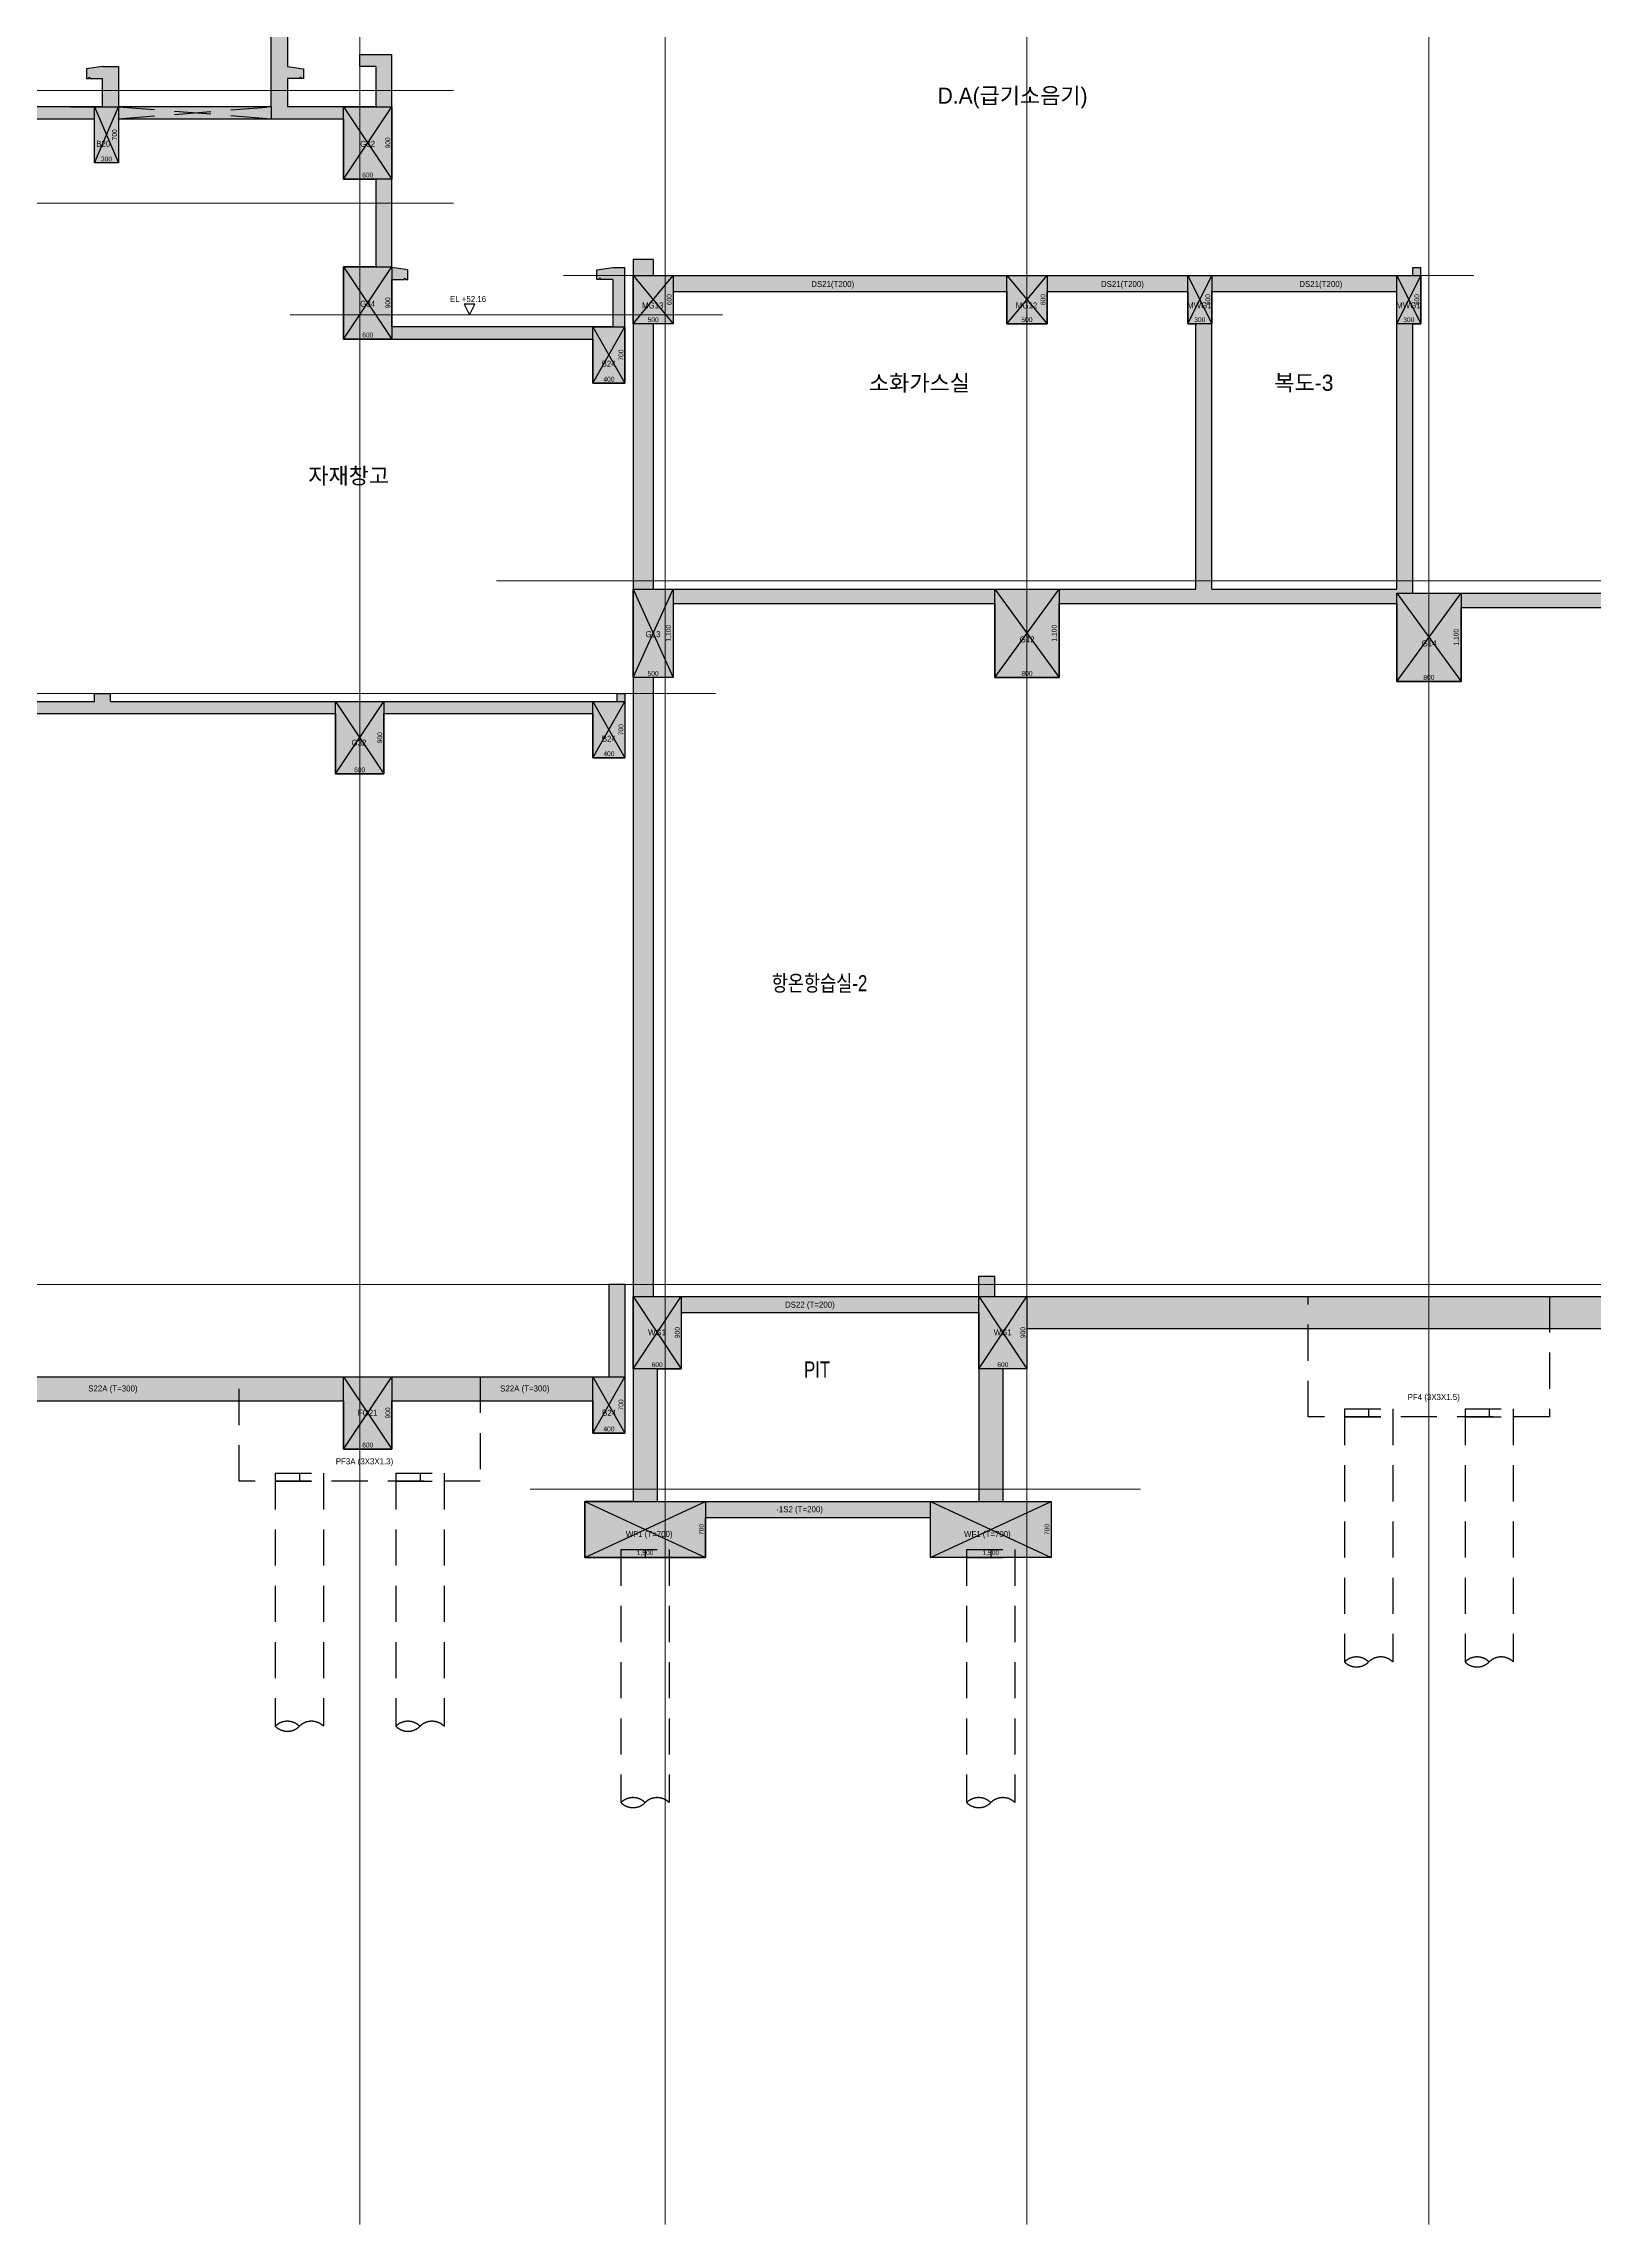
# Model space of a CAD drawing. Header units: millimetres. Extents: x 0 to 841000, y -4805 to 148500.
# Drawn here: x 530906 to 550197, y 23234 to 50364 of the extents above; entities that cross this region are included whole.
import ezdxf
from ezdxf.enums import TextEntityAlignment as Align

# ---------------------------------------------------------------- set-up
doc = ezdxf.new("R2010")
doc.units = ezdxf.units.MM
doc.header["$LTSCALE"] = 250
doc.linetypes.add('HID', pattern=[2.8, 1.8, -1])
doc.linetypes.add('HIDDEN', pattern=[9.525, 6.35, -3.175])
doc.layers.get('Defpoints').update_dxf_attribs({"color": 151})
for name, color, linetype in [('A-CON', 2, 'Continuous'), ('OPEN', 1, 'HID'), ('구조SOLID', 253, 'Continuous'), ('기초', 5, 'HIDDEN')]:
    doc.layers.add(name, color=color, linetype=linetype)
for name, color, linetype, plot in [('AS-HIDLINE', 205, 'Continuous', False), ('NO-TEXT', 150, 'Continuous', False), ('NOPLOT', 191, 'Continuous', False)]:
    doc.layers.add(name, color=color, linetype=linetype, plot=plot)
doc.layers.add('CEN', color=1, linetype='Continuous', lineweight=9)
doc.styles.add('Gdim', font='Dotum.ttf')
doc.dimstyles.new('G-Xdim', dxfattribs={"dimscale": 30, "dimtxt": 2, "dimasz": 1, "dimexe": 1.2, "dimexo": 1.2, "dimgap": 0, "dimtad": 1, "dimdec": 1, "dimdsep": 46, "dimlunit": 6, "dimtxsty": 'Gdim', "dimcen": 1, "dimse1": 1, "dimse2": 1, "dimsd1": 1, "dimsd2": 1, "dimclrd": 1, "dimclre": 1, "dimclrt": 256, "dimadec": 0, "dimazin": 0, "dimtfac": 1, "dimtdec": 1, "dimtix": 1, "dimtmove": 2, "dimatfit": 1, "dimfxl": 2, "dimtolj": 1, "dimlwd": -1, "dimlwe": -1, "dimarcsym": 0})

# ---------------------------------------------------------------- blocks, each defined once
blk = doc.blocks.new('*D260')
at = {"layer": 'Defpoints', "color": 0, "linetype": 'Continuous', "transparency": 16777216}
for p in [(-600, -900), (0, -880), (0, -900)]:
    blk.add_point(p, dxfattribs=at)
at = {"layer": 'AS-HIDLINE', "linetype": 'Continuous', "transparency": 16777216, "insert": (-300, -850), "char_height": 60, "attachment_point": 5, "style": 'Gdim'}
blk.add_mtext('\\A1;600', dxfattribs=at)
blk = doc.blocks.new('*D261')
at = {"layer": 'Defpoints', "color": 0, "linetype": 'Continuous', "transparency": 16777216}
for p in [(0, 0), (-20, 0), (0, -900)]:
    blk.add_point(p, dxfattribs=at)
at = {"layer": 'AS-HIDLINE', "linetype": 'Continuous', "transparency": 16777216, "insert": (-50, -450), "char_height": 60, "attachment_point": 5, "rotation": 90, "style": 'Gdim'}
blk.add_mtext('\\A1;900', dxfattribs=at)
blk = doc.blocks.new('*D194')
at = {"layer": 'Defpoints', "color": 0, "linetype": 'Continuous', "transparency": 16777216}
for p in [(-300, -600), (200, -580), (200, -600)]:
    blk.add_point(p, dxfattribs=at)
at = {"layer": 'AS-HIDLINE', "linetype": 'Continuous', "transparency": 16777216, "insert": (-50, -550), "char_height": 60, "attachment_point": 5, "style": 'Gdim'}
blk.add_mtext('\\A1;500', dxfattribs=at)
blk = doc.blocks.new('*D195')
at = {"layer": 'Defpoints', "color": 0, "linetype": 'Continuous', "transparency": 16777216}
for p in [(200, 0), (180, 0), (200, -600)]:
    blk.add_point(p, dxfattribs=at)
at = {"layer": 'AS-HIDLINE', "linetype": 'Continuous', "transparency": 16777216, "insert": (150, -300), "char_height": 60, "attachment_point": 5, "rotation": 90, "style": 'Gdim'}
blk.add_mtext('\\A1;600', dxfattribs=at)
blk = doc.blocks.new('*D184')
at = {"layer": 'Defpoints', "color": 0, "linetype": 'Continuous', "transparency": 16777216}
for p in [(300, -1080), (-500, -1100), (300, -1100)]:
    blk.add_point(p, dxfattribs=at)
at = {"layer": 'AS-HIDLINE', "linetype": 'Continuous', "transparency": 16777216, "insert": (-100, -1050), "char_height": 60, "attachment_point": 5, "style": 'Gdim'}
blk.add_mtext('\\A1;800', dxfattribs=at)
blk = doc.blocks.new('*D185')
at = {"layer": 'Defpoints', "color": 0, "linetype": 'Continuous', "transparency": 16777216}
for p in [(300, 0), (280, 0), (300, -1100)]:
    blk.add_point(p, dxfattribs=at)
at = {"layer": 'AS-HIDLINE', "linetype": 'Continuous', "transparency": 16777216, "insert": (244, -550), "char_height": 60, "attachment_point": 5, "rotation": 90, "style": 'Gdim'}
blk.add_mtext('\\A1;1,100', dxfattribs=at)
blk = doc.blocks.new('*D198')
at = {"layer": 'Defpoints', "color": 0, "linetype": 'Continuous', "transparency": 16777216}
for p in [(-400, -700), (0, -680), (0, -700)]:
    blk.add_point(p, dxfattribs=at)
at = {"layer": 'AS-HIDLINE', "linetype": 'Continuous', "transparency": 16777216, "insert": (-200, -650), "char_height": 60, "attachment_point": 5, "style": 'Gdim'}
blk.add_mtext('\\A1;400', dxfattribs=at)
blk = doc.blocks.new('*D199')
at = {"layer": 'Defpoints', "color": 0, "linetype": 'Continuous', "transparency": 16777216}
for p in [(0, 0), (-20, 0), (0, -700)]:
    blk.add_point(p, dxfattribs=at)
at = {"layer": 'AS-HIDLINE', "linetype": 'Continuous', "transparency": 16777216, "insert": (-50, -350), "char_height": 60, "attachment_point": 5, "rotation": 90, "style": 'Gdim'}
blk.add_mtext('\\A1;700', dxfattribs=at)
blk = doc.blocks.new('*D240')
at = {"layer": 'Defpoints', "color": 0, "linetype": 'Continuous', "transparency": 16777216}
for p in [(0, -1080), (-500, -1100), (0, -1100)]:
    blk.add_point(p, dxfattribs=at)
at = {"layer": 'AS-HIDLINE', "linetype": 'Continuous', "transparency": 16777216, "insert": (-250, -1050), "char_height": 60, "attachment_point": 5, "style": 'Gdim'}
blk.add_mtext('\\A1;500', dxfattribs=at)
blk = doc.blocks.new('*D241')
at = {"layer": 'Defpoints', "color": 0, "linetype": 'Continuous', "transparency": 16777216}
for p in [(0, 0), (-20, 0), (0, -1100)]:
    blk.add_point(p, dxfattribs=at)
at = {"layer": 'AS-HIDLINE', "linetype": 'Continuous', "transparency": 16777216, "insert": (-56, -550), "char_height": 60, "attachment_point": 5, "rotation": 90, "style": 'Gdim'}
blk.add_mtext('\\A1;1,100', dxfattribs=at)
blk = doc.blocks.new('*D218')
at = {"layer": 'Defpoints', "color": 0, "linetype": 'Continuous', "transparency": 16777216}
for p in [(-550, -900), (50, -880), (50, -900)]:
    blk.add_point(p, dxfattribs=at)
at = {"layer": 'AS-HIDLINE', "linetype": 'Continuous', "transparency": 16777216, "insert": (-250, -850), "char_height": 60, "attachment_point": 5, "style": 'Gdim'}
blk.add_mtext('\\A1;600', dxfattribs=at)
blk = doc.blocks.new('*D219')
at = {"layer": 'Defpoints', "color": 0, "linetype": 'Continuous', "transparency": 16777216}
for p in [(50, 0), (30, 0), (50, -900)]:
    blk.add_point(p, dxfattribs=at)
at = {"layer": 'AS-HIDLINE', "linetype": 'Continuous', "transparency": 16777216, "insert": (0, -450), "char_height": 60, "attachment_point": 5, "rotation": 90, "style": 'Gdim'}
blk.add_mtext('\\A1;900', dxfattribs=at)
blk = doc.blocks.new('*D192')
at = {"layer": 'Defpoints', "color": 0, "linetype": 'Continuous', "transparency": 16777216}
for p in [(-100, -600), (200, -580), (200, -600)]:
    blk.add_point(p, dxfattribs=at)
at = {"layer": 'AS-HIDLINE', "linetype": 'Continuous', "transparency": 16777216, "insert": (50, -550), "char_height": 60, "attachment_point": 5, "style": 'Gdim'}
blk.add_mtext('\\A1;300', dxfattribs=at)
blk = doc.blocks.new('*D193')
at = {"layer": 'Defpoints', "color": 0, "linetype": 'Continuous', "transparency": 16777216}
for p in [(200, 0), (180, 0), (200, -600)]:
    blk.add_point(p, dxfattribs=at)
at = {"layer": 'AS-HIDLINE', "linetype": 'Continuous', "transparency": 16777216, "insert": (150, -300), "char_height": 60, "attachment_point": 5, "rotation": 90, "style": 'Gdim'}
blk.add_mtext('\\A1;600', dxfattribs=at)
blk = doc.blocks.new('*D296')
at = {"layer": 'Defpoints', "color": 0, "linetype": 'Continuous', "transparency": 16777216}
for p in [(-570, -700), (930, -680), (930, -700)]:
    blk.add_point(p, dxfattribs=at)
at = {"layer": 'AS-HIDLINE', "linetype": 'Continuous', "transparency": 16777216, "insert": (180, -644), "char_height": 60, "attachment_point": 5, "style": 'Gdim'}
blk.add_mtext('\\A1;1,500', dxfattribs=at)
blk = doc.blocks.new('*D297')
at = {"layer": 'Defpoints', "color": 0, "linetype": 'Continuous', "transparency": 16777216}
for p in [(930, 0), (910, 0), (930, -700)]:
    blk.add_point(p, dxfattribs=at)
at = {"layer": 'AS-HIDLINE', "linetype": 'Continuous', "transparency": 16777216, "insert": (880, -350), "char_height": 60, "attachment_point": 5, "rotation": 90, "style": 'Gdim'}
blk.add_mtext('\\A1;700', dxfattribs=at)
blk = doc.blocks.new('파일')
at = {"layer": 'NOPLOT'}
blk.add_line((371, 890, 0), (371, 790, 0), dxfattribs=at)
at = {"layer": 'NOPLOT', "linetype": 'HID'}
blk.add_line((71, 790, 0), (671, 790, 0), dxfattribs=at)
at = {"layer": '기초', "linetype": 'HID'}
for p, q in [((71, 890, 0), (671, 890, 0)), ((71, 890, 0), (71, -2258, 0)), ((671, 890, 0), (671, -2258, 0))]:
    blk.add_line(p, q, dxfattribs=at)
for centre, start, end in [((221, -2408, 0), 45, 135), ((221, -2108, 0), 225, 315), ((521, -2408, 0), 45, 135)]:
    blk.add_arc(centre, 212, start, end, dxfattribs=at)
blk = doc.blocks.new('*D304')
at = {"layer": 'Defpoints', "color": 0, "linetype": 'Continuous', "transparency": 16777216}
for p in [(-200, -700), (200, -680), (200, -700)]:
    blk.add_point(p, dxfattribs=at)
at = {"layer": 'AS-HIDLINE', "linetype": 'Continuous', "transparency": 16777216, "insert": (0, -650), "char_height": 60, "attachment_point": 5, "style": 'Gdim'}
blk.add_mtext('\\A1;400', dxfattribs=at)
blk = doc.blocks.new('*D305')
at = {"layer": 'Defpoints', "color": 0, "linetype": 'Continuous', "transparency": 16777216}
for p in [(200, 0), (180, 0), (200, -700)]:
    blk.add_point(p, dxfattribs=at)
at = {"layer": 'AS-HIDLINE', "linetype": 'Continuous', "transparency": 16777216, "insert": (150, -350), "char_height": 60, "attachment_point": 5, "rotation": 90, "style": 'Gdim'}
blk.add_mtext('\\A1;700', dxfattribs=at)
blk = doc.blocks.new('*D310')
at = {"layer": 'Defpoints', "color": 0, "linetype": 'Continuous', "transparency": 16777216}
for p in [(-550, -700), (-150, -680), (-150, -700)]:
    blk.add_point(p, dxfattribs=at)
at = {"layer": 'AS-HIDLINE', "linetype": 'Continuous', "transparency": 16777216, "insert": (-350, -650), "char_height": 60, "attachment_point": 5, "style": 'Gdim'}
blk.add_mtext('\\A1;400', dxfattribs=at)
blk = doc.blocks.new('*D311')
at = {"layer": 'Defpoints', "color": 0, "linetype": 'Continuous', "transparency": 16777216}
for p in [(-150, 0), (-170, 0), (-150, -700)]:
    blk.add_point(p, dxfattribs=at)
at = {"layer": 'AS-HIDLINE', "linetype": 'Continuous', "transparency": 16777216, "insert": (-200, -350), "char_height": 60, "attachment_point": 5, "rotation": 90, "style": 'Gdim'}
blk.add_mtext('\\A1;700', dxfattribs=at)
blk = doc.blocks.new('*D290')
at = {"layer": 'Defpoints', "color": 0, "linetype": 'Continuous', "transparency": 16777216}
for p in [(-300, -700), (0, -680), (0, -700)]:
    blk.add_point(p, dxfattribs=at)
at = {"layer": 'AS-HIDLINE', "linetype": 'Continuous', "transparency": 16777216, "insert": (-150, -650), "char_height": 60, "attachment_point": 5, "style": 'Gdim'}
blk.add_mtext('\\A1;300', dxfattribs=at)
blk = doc.blocks.new('*D291')
at = {"layer": 'Defpoints', "color": 0, "linetype": 'Continuous', "transparency": 16777216}
for p in [(0, 0), (-20, 0), (0, -700)]:
    blk.add_point(p, dxfattribs=at)
at = {"layer": 'AS-HIDLINE', "linetype": 'Continuous', "transparency": 16777216, "insert": (-50, -350), "char_height": 60, "attachment_point": 5, "rotation": 90, "style": 'Gdim'}
blk.add_mtext('\\A1;700', dxfattribs=at)
blk = doc.blocks.new('*U128')
at = {"layer": 'AS-HIDLINE', "linetype": 'Continuous'}
for p, q in [((-600, -900), (0, 0)), ((-600, 0), (0, -900))]:
    blk.add_line(p, q, dxfattribs=at)
blk.add_lwpolyline([(-600, -900), (-600, 0), (0, 0), (0, -900)], close=True, dxfattribs=at)
dim = blk.add_linear_dim(base=(-19.87, 0), p1=(0, -900), p2=(0, 0), angle=90, dimstyle='G-Xdim', override={"dimtxsty": 'Gdim'}, dxfattribs=at)
dim.commit()
dim.dimension.update_dxf_attribs({"geometry": '*D261', "text_midpoint": (-49.91, -450)})
dim = blk.add_linear_dim(base=(0, -880.06), p1=(-600, -900), p2=(0, -900), dimstyle='G-Xdim', override={"dimtxsty": 'Gdim'}, dxfattribs=at)
dim.commit()
dim.dimension.update_dxf_attribs({"geometry": '*D260', "text_midpoint": (-300, -850.02)})
blk = doc.blocks.new('*U95')
at = {"layer": 'AS-HIDLINE', "linetype": 'Continuous'}
for p, q in [((-300, -600), (200, 0)), ((-300, 0), (200, -600))]:
    blk.add_line(p, q, dxfattribs=at)
blk.add_lwpolyline([(-300, -600), (-300, 0), (200, 0), (200, -600)], close=True, dxfattribs=at)
dim = blk.add_linear_dim(base=(180.13, 0), p1=(200, -600), p2=(200, 0), angle=90, dimstyle='G-Xdim', override={"dimtxsty": 'Gdim'}, dxfattribs=at)
dim.commit()
dim.dimension.update_dxf_attribs({"geometry": '*D195', "text_midpoint": (150.09, -300)})
dim = blk.add_linear_dim(base=(200, -580.06), p1=(-300, -600), p2=(200, -600), dimstyle='G-Xdim', override={"dimtxsty": 'Gdim'}, dxfattribs=at)
dim.commit()
dim.dimension.update_dxf_attribs({"geometry": '*D194', "text_midpoint": (-50, -550.02)})
blk = doc.blocks.new('*U90')
at = {"layer": 'AS-HIDLINE', "linetype": 'Continuous'}
for p, q in [((-500, -1100), (300, 0)), ((-500, 0), (300, -1100))]:
    blk.add_line(p, q, dxfattribs=at)
blk.add_lwpolyline([(-500, -1100), (-500, 0), (300, 0), (300, -1100)], close=True, dxfattribs=at)
dim = blk.add_linear_dim(base=(280.13, 0), p1=(300, -1100), p2=(300, 0), angle=90, dimstyle='G-Xdim', override={"dimtxsty": 'Gdim'}, dxfattribs=at)
dim.commit()
dim.dimension.update_dxf_attribs({"geometry": '*D185', "text_midpoint": (244.31, -550)})
dim = blk.add_linear_dim(base=(300, -1080.06), p1=(-500, -1100), p2=(300, -1100), dimstyle='G-Xdim', override={"dimtxsty": 'Gdim'}, dxfattribs=at)
dim.commit()
dim.dimension.update_dxf_attribs({"geometry": '*D184', "text_midpoint": (-100, -1050.02)})
blk = doc.blocks.new('*U97')
at = {"layer": 'AS-HIDLINE', "linetype": 'Continuous'}
for p, q in [((-400, -700), (0, 0)), ((-400, 0), (0, -700))]:
    blk.add_line(p, q, dxfattribs=at)
blk.add_lwpolyline([(-400, -700), (-400, 0), (0, 0), (0, -700)], close=True, dxfattribs=at)
dim = blk.add_linear_dim(base=(-19.87, 0), p1=(0, -700), p2=(0, 0), angle=90, dimstyle='G-Xdim', override={"dimtxsty": 'Gdim'}, dxfattribs=at)
dim.commit()
dim.dimension.update_dxf_attribs({"geometry": '*D199', "text_midpoint": (-49.91, -350)})
dim = blk.add_linear_dim(base=(0, -680.06), p1=(-400, -700), p2=(0, -700), dimstyle='G-Xdim', override={"dimtxsty": 'Gdim'}, dxfattribs=at)
dim.commit()
dim.dimension.update_dxf_attribs({"geometry": '*D198', "text_midpoint": (-200, -650.02)})
blk = doc.blocks.new('*U118')
at = {"layer": 'AS-HIDLINE', "linetype": 'Continuous'}
for p, q in [((-500, -1100), (0, 0)), ((-500, 0), (0, -1100))]:
    blk.add_line(p, q, dxfattribs=at)
blk.add_lwpolyline([(-500, -1100), (-500, 0), (0, 0), (0, -1100)], close=True, dxfattribs=at)
dim = blk.add_linear_dim(base=(-19.87, 0), p1=(0, -1100), p2=(0, 0), angle=90, dimstyle='G-Xdim', override={"dimtxsty": 'Gdim'}, dxfattribs=at)
dim.commit()
dim.dimension.update_dxf_attribs({"geometry": '*D241', "text_midpoint": (-55.69, -550)})
dim = blk.add_linear_dim(base=(0, -1080.06), p1=(-500, -1100), p2=(0, -1100), dimstyle='G-Xdim', override={"dimtxsty": 'Gdim'}, dxfattribs=at)
dim.commit()
dim.dimension.update_dxf_attribs({"geometry": '*D240', "text_midpoint": (-250, -1050.02)})
blk = doc.blocks.new('*U107')
at = {"layer": 'AS-HIDLINE', "linetype": 'Continuous'}
for p, q in [((-550, -900), (50, 0)), ((-550, 0), (50, -900))]:
    blk.add_line(p, q, dxfattribs=at)
blk.add_lwpolyline([(-550, -900), (-550, 0), (50, 0), (50, -900)], close=True, dxfattribs=at)
dim = blk.add_linear_dim(base=(30.13, 0), p1=(50, -900), p2=(50, 0), angle=90, dimstyle='G-Xdim', override={"dimtxsty": 'Gdim'}, dxfattribs=at)
dim.commit()
dim.dimension.update_dxf_attribs({"geometry": '*D219', "text_midpoint": (0.09, -450)})
dim = blk.add_linear_dim(base=(50, -880.06), p1=(-550, -900), p2=(50, -900), dimstyle='G-Xdim', override={"dimtxsty": 'Gdim'}, dxfattribs=at)
dim.commit()
dim.dimension.update_dxf_attribs({"geometry": '*D218', "text_midpoint": (-250, -850.02)})
blk = doc.blocks.new('*U94')
at = {"layer": 'AS-HIDLINE', "linetype": 'Continuous'}
for p, q in [((-100, -600), (200, 0)), ((-100, 0), (200, -600))]:
    blk.add_line(p, q, dxfattribs=at)
blk.add_lwpolyline([(-100, -600), (-100, 0), (200, 0), (200, -600)], close=True, dxfattribs=at)
dim = blk.add_linear_dim(base=(180.13, 0), p1=(200, -600), p2=(200, 0), angle=90, dimstyle='G-Xdim', override={"dimtxsty": 'Gdim'}, dxfattribs=at)
dim.commit()
dim.dimension.update_dxf_attribs({"geometry": '*D193', "text_midpoint": (150.09, -300)})
dim = blk.add_linear_dim(base=(200, -580.06), p1=(-100, -600), p2=(200, -600), dimstyle='G-Xdim', override={"dimtxsty": 'Gdim'}, dxfattribs=at)
dim.commit()
dim.dimension.update_dxf_attribs({"geometry": '*D192', "text_midpoint": (50, -550.02)})
blk = doc.blocks.new('*U148')
at = {"layer": 'AS-HIDLINE', "linetype": 'Continuous'}
for p, q in [((-570.09, -700), (929.91, 0)), ((-570.09, 0), (929.91, -700))]:
    blk.add_line(p, q, dxfattribs=at)
blk.add_lwpolyline([(-570.09, -700), (-570.09, 0), (929.91, 0), (929.91, -700)], close=True, dxfattribs=at)
dim = blk.add_linear_dim(base=(910.04, 0), p1=(929.91, -700), p2=(929.91, 0), angle=90, dimstyle='G-Xdim', override={"dimtxsty": 'Gdim'}, dxfattribs=at)
dim.commit()
dim.dimension.update_dxf_attribs({"geometry": '*D297', "text_midpoint": (879.99, -350)})
dim = blk.add_linear_dim(base=(929.91, -680.06), p1=(-570.09, -700), p2=(929.91, -700), dimstyle='G-Xdim', override={"dimtxsty": 'Gdim'}, dxfattribs=at)
dim.commit()
dim.dimension.update_dxf_attribs({"geometry": '*D296', "text_midpoint": (179.91, -644.24)})
blk = doc.blocks.new('*U152')
at = {"layer": 'AS-HIDLINE', "linetype": 'Continuous'}
for p, q in [((-200, -700), (200, 0)), ((-200, 0), (200, -700))]:
    blk.add_line(p, q, dxfattribs=at)
blk.add_lwpolyline([(-200, -700), (-200, 0), (200, 0), (200, -700)], close=True, dxfattribs=at)
dim = blk.add_linear_dim(base=(180.13, 0), p1=(200, -700), p2=(200, 0), angle=90, dimstyle='G-Xdim', override={"dimtxsty": 'Gdim'}, dxfattribs=at)
dim.commit()
dim.dimension.update_dxf_attribs({"geometry": '*D305', "text_midpoint": (150.09, -350)})
dim = blk.add_linear_dim(base=(200, -680.06), p1=(-200, -700), p2=(200, -700), dimstyle='G-Xdim', override={"dimtxsty": 'Gdim'}, dxfattribs=at)
dim.commit()
dim.dimension.update_dxf_attribs({"geometry": '*D304', "text_midpoint": (0, -650.02)})
blk = doc.blocks.new('*U155')
at = {"layer": 'AS-HIDLINE', "linetype": 'Continuous'}
for p, q in [((-550, -700), (-150, 0)), ((-550, 0), (-150, -700))]:
    blk.add_line(p, q, dxfattribs=at)
blk.add_lwpolyline([(-550, -700), (-550, 0), (-150, 0), (-150, -700)], close=True, dxfattribs=at)
dim = blk.add_linear_dim(base=(-169.87, 0), p1=(-150, -700), p2=(-150, 0), angle=90, dimstyle='G-Xdim', override={"dimtxsty": 'Gdim'}, dxfattribs=at)
dim.commit()
dim.dimension.update_dxf_attribs({"geometry": '*D311', "text_midpoint": (-199.91, -350)})
dim = blk.add_linear_dim(base=(-150, -680.06), p1=(-550, -700), p2=(-150, -700), dimstyle='G-Xdim', override={"dimtxsty": 'Gdim'}, dxfattribs=at)
dim.commit()
dim.dimension.update_dxf_attribs({"geometry": '*D310', "text_midpoint": (-350, -650.02)})
blk = doc.blocks.new('*U143')
at = {"layer": 'AS-HIDLINE', "linetype": 'Continuous'}
for p, q in [((-300, -700), (0, 0)), ((-300, 0), (0, -700))]:
    blk.add_line(p, q, dxfattribs=at)
blk.add_lwpolyline([(-300, -700), (-300, 0), (0, 0), (0, -700)], close=True, dxfattribs=at)
dim = blk.add_linear_dim(base=(-19.87, 0), p1=(0, -700), p2=(0, 0), angle=90, dimstyle='G-Xdim', override={"dimtxsty": 'Gdim'}, dxfattribs=at)
dim.commit()
dim.dimension.update_dxf_attribs({"geometry": '*D291', "text_midpoint": (-49.91, -350)})
dim = blk.add_linear_dim(base=(0, -680.06), p1=(-300, -700), p2=(0, -700), dimstyle='G-Xdim', override={"dimtxsty": 'Gdim'}, dxfattribs=at)
dim.commit()
dim.dimension.update_dxf_attribs({"geometry": '*D290', "text_midpoint": (-150, -650.02)})

msp = doc.modelspace()

# ---------------------------------------------------------------- hatches: boundary and pattern name
at = {"layer": '구조SOLID', "transparency": 33554687}
h = msp.add_hatch(color=256, dxfattribs=at)
h.dxf.hatch_style = 1
h.paths.add_polyline_path([(534093.211, 51343.931), (534093.211, 51328.931), (533938.211, 51328.931), (533938.211, 50078.931), (534138.211, 50048.931), (534138.211, 49928.931), (534108.211, 49928.931), (534108.211, 49943.931), (534093.211, 49943.931), (534093.211, 49928.931), (533938.211, 49928.931), (533938.211, 49578.931), (533738.211, 49578.931), (533738.211, 51328.931), (531838.211, 51328.931), (531838.211, 51028.931), (531638.211, 51028.931), (531638.211, 51328.931), (531483.211, 51328.931), (531483.211, 51343.931), (531468.211, 51343.931), (531468.211, 51328.931), (531438.211, 51328.931), (531438.211, 51478.931), (532788.211, 51528.931), (534138.211, 51478.931), (534138.211, 51328.931), (534108.211, 51328.931), (534108.211, 51343.931)])
h = msp.add_hatch(color=256, dxfattribs=at)
h.dxf.hatch_style = 1
h.paths.add_polyline_path([(531538.211, 49428.931), (531538.211, 49578.931), (510938.209, 49578.931), (510938.209, 50078.931), (511138.209, 50078.931), (511138.209, 50228.931), (510738.209, 50228.931), (510738.209, 49128.931), (510538.209, 49098.931), (510538.209, 48978.931), (510568.209, 48978.931), (510568.209, 48993.931), (510583.209, 48993.931), (510583.209, 48978.931), (510738.209, 48978.931), (510738.209, 48178.931), (508038.209, 48178.931), (508038.209, 48978.931), (508193.209, 48978.931), (508193.209, 48993.931), (508208.209, 48993.931), (508208.209, 48978.931), (508238.209, 48978.931), (508238.209, 49098.931), (508038.209, 49128.931), (508038.209, 50228.931), (507838.209, 50228.931), (507838.209, 47998.931), (507838.209, 47278.931), (508438.209, 47278.931), (508438.209, 48028.931), (511338.209, 48028.931), (511338.209, 49428.931), (522638.209, 49428.931), (522638.209, 48678.931), (523338.209, 48678.931), (523338.209, 49428.931)])
h.paths.add_polyline_path([(531838.211, 49578.931), (531838.211, 49428.931), (534638.209, 49428.931), (534638.209, 48678.931), (535038.209, 48678.931), (535038.209, 47588.931), (534638.209, 47588.931), (534638.209, 46688.931), (537738.209, 46688.931), (537738.209, 46138.931), (538138.209, 46138.931), (538138.209, 47578.931), (537988.209, 47578.931), (537788.209, 47548.931), (537788.209, 47428.931), (537818.209, 47428.931), (537818.209, 47443.931), (537833.209, 47443.931), (537833.209, 47428.931), (537988.209, 47428.931), (537988.209, 46838.931), (535238.209, 46838.931), (535238.209, 47428.931), (535393.209, 47428.931), (535393.209, 47443.931), (535408.209, 47443.931), (535408.209, 47428.931), (535438.209, 47428.931), (535438.209, 47548.931), (535238.209, 47578.931), (535238.209, 49578.931), (535238.209, 50228.931), (534838.209, 50228.931), (534838.209, 50078.931), (535038.209, 50078.931), (535038.209, 49578.931)])
h = msp.add_hatch(color=256, dxfattribs=at)
h.dxf.hatch_style = 1
h.paths.add_polyline_path([(531483.211, 49928.931), (531638.211, 49928.931), (531638.211, 49578.931), (531538.211, 49578.931), (531538.211, 48878.931), (531838.211, 48878.931), (531838.211, 50078.931), (531638.211, 50078.931), (531438.211, 50048.931), (531438.211, 49928.931), (531468.211, 49928.931), (531468.211, 49943.931), (531483.211, 49943.931)])
at = {"layer": '구조SOLID'}
h = msp.add_hatch(color=256, dxfattribs=at)
h.dxf.hatch_style = 1
h.paths.add_polyline_path([(570038.209, 32328.931), (570038.209, 33728.931), (570338.208, 33728.931), (570338.208, 34328.931), (579438.209, 34328.931), (579438.209, 33828.931), (579738.209, 33828.931), (579738.209, 32328.931)], flags=16)
h.paths.add_polyline_path([(569738.209, 32328.931), (566518.209, 32328.931), (566518.209, 33728.931), (569738.209, 33728.931)], flags=16)
h.paths.add_polyline_path([(566218.209, 31528.931), (564118.209, 31528.931), (564118.209, 33728.931), (566218.209, 33728.931)], flags=16)
h.paths.add_polyline_path([(558538.209, 34778.931), (542738.209, 34778.931), (542738.209, 35028.931), (542538.209, 35028.931), (542538.209, 34778.931), (538488.209, 34778.931), (538488.209, 42478.931), (538738.209, 42478.931), (538738.209, 43398.931), (542738.209, 43398.931), (542738.209, 42478.931), (543538.209, 42478.931), (543538.209, 43398.931), (547738.211, 43398.931), (547738.211, 42428.931), (548538.211, 42428.931), (548538.211, 43348.931), (558538.209, 43348.931)], flags=16)
h.paths.add_polyline_path([(547738.211, 43578.931), (545438.211, 43578.931), (545438.211, 47278.931), (547738.211, 47278.931)], flags=16)
h.paths.add_polyline_path([(545238.211, 43578.931), (538488.209, 43578.931), (538488.209, 46878.931), (538738.209, 46878.931), (538738.209, 47278.931), (542888.209, 47278.931), (542888.209, 46878.931), (543388.209, 46878.931), (543388.209, 47278.931), (545138.211, 47278.931), (545138.211, 46878.931), (545238.211, 46878.931)], flags=16)
h.paths.add_polyline_path([(542538.209, 32228.931), (538538.209, 32228.931), (538538.209, 33878.931), (538838.209, 33878.931), (538838.209, 34578.931), (542538.209, 34578.931)], flags=16)
h.paths.add_polyline_path([(569938.209, 35128.931), (569738.209, 35128.931), (569738.209, 34128.931), (561438.21, 34128.931), (561438.21, 34478.931), (561238.21, 34478.931), (561238.21, 34048.931), (560978.21, 34048.931), (560978.21, 34128.931), (558788.209, 34128.931), (558788.209, 42228.931), (559538.209, 42228.931), (559538.209, 43348.931), (569738.209, 43348.931), (569738.209, 42428.931), (570538.209, 42428.931), (570538.209, 43348.931), (574738.209, 43348.931), (574738.209, 42428.931), (575538.209, 42428.931), (575538.209, 43208.931), (579538.209, 43208.931), (579538.209, 42878.931), (580038.209, 42878.931), (580038.209, 44458.931), (579788.209, 44458.931), (579788.209, 43578.931), (579538.209, 43578.931), (579538.209, 43408.931), (575538.209, 43408.931), (575538.209, 43528.931), (547938.211, 43528.931), (547938.211, 46878.931), (548038.211, 46878.931), (548038.211, 47578.931), (547938.211, 47578.931), (547938.211, 47478.931), (538488.209, 47478.931), (538488.209, 47678.931), (538238.209, 47678.931), (538238.209, 32228.931), (537638.209, 32228.931), (537638.209, 31528.931), (539138.209, 31528.931), (539138.209, 32028.931), (541938.209, 32028.931), (541938.209, 31528.931), (543438.209, 31528.931), (543438.209, 32228.931), (542838.209, 32228.931), (542838.209, 33878.93), (543138.209, 33878.93), (543138.209, 34378.931), (558188.21, 34378.931), (558188.21, 33728.931), (560398.21, 33728.931), (560478.21, 33648.931), (561738.21, 33648.931), (561818.21, 33728.931), (563818.209, 33728.931), (563818.209, 31528.931), (563218.209, 31528.931), (563218.209, 30828.931), (581138.209, 30828.931), (581138.209, 32328.931), (580038.209, 32328.931), (580038.209, 34778.931), (580038.209, 34989.604), (580038.209, 35003.15), (580038.209, 35028.931), (579638.209, 35028.931), (579638.209, 35103.931), (579613.209, 35128.931), (579438.209, 35128.931), (579438.209, 34728.931), (569938.209, 34728.931)])
at = {"layer": '구조SOLID', "transparency": 33554687}
h = msp.add_hatch(color=256, dxfattribs=at)
h.dxf.hatch_style = 1
h.paths.add_polyline_path([(530088.207, 33478.931), (534638.21, 33478.931), (534638.21, 32878.931), (535238.209, 32878.931), (535238.209, 33478.931), (537738.209, 33478.931), (537738.209, 33078.931), (538138.209, 33078.931), (538138.209, 34928.931), (537938.209, 34928.931), (537938.209, 33778.931), (511038.209, 33778.931), (511038.209, 41128.931), (511338.209, 41128.931), (511338.209, 41878.931), (522588.209, 41878.931), (522588.209, 41128.931), (523288.209, 41128.931), (523288.209, 42028.931), (522838.209, 42028.931), (522838.209, 42928.931), (528588.209, 42928.931), (528588.209, 42178.931), (528538.209, 42178.931), (528538.209, 41378.931), (528838.209, 41378.931), (528838.209, 42028.931), (534538.209, 42028.931), (534538.209, 41278.931), (535138.209, 41278.931), (535138.209, 42028.931), (537738.209, 42028.931), (537738.209, 41478.931), (538138.209, 41478.931), (538138.209, 42278.931), (538038.209, 42278.931), (538038.209, 42178.931), (531738.209, 42178.931), (531738.209, 42278.931), (531538.209, 42278.931), (531538.209, 42178.931), (528838.209, 42178.931), (528838.209, 43078.931), (522588.209, 43078.931), (522588.209, 42028.931), (510938.209, 42028.931), (510938.209, 42278.931), (510738.209, 42278.931), (510738.209, 42178.931), (507838.209, 42178.931), (507838.209, 41278.931), (508438.209, 41278.931), (508438.209, 42028.931), (510738.209, 42028.931), (510738.209, 34778.931), (507788.209, 34778.931), (507788.209, 34878.931), (507638.209, 34878.931), (507638.209, 34578.931), (507838.209, 34578.931), (507838.209, 33878.93), (508438.209, 33878.93), (508438.209, 34528.931), (510738.209, 34528.931), (510738.209, 33778.931), (510138.209, 33778.931), (510138.209, 33078.931), (530088.207, 33078.931)])

# ---------------------------------------------------------------- linework, layer by layer
at = {"layer": 'A-CON', "color": 2}
for p, q in [((533738.211, 49578.931), (533738.211, 51328.931)), ((533938.211, 51328.931), (533938.211, 50078.931)), ((531638.211, 50078.931), (531438.211, 50048.931)), ((531438.211, 50048.931), (531438.211, 49928.931)), ((531438.211, 49928.931), (531468.211, 49928.931)), ((531468.211, 49928.931), (531468.211, 49943.931)), ((531468.211, 49943.931), (531483.211, 49943.931)), ((531483.211, 49943.931), (531483.211, 49928.931)), ((531483.211, 49928.931), (531638.211, 49928.931)), ((531638.211, 50078.931), (531838.211, 50078.931)), ((531638.211, 49578.931), (531638.211, 49928.931)), ((531838.211, 50078.931), (531838.211, 49578.931)), ((533938.211, 50078.931), (534138.211, 50048.931)), ((534093.211, 49928.931), (533938.211, 49928.931)), ((533938.211, 49928.931), (533938.211, 49578.931)), ((534108.211, 49943.931), (534093.211, 49943.931)), ((534093.211, 49943.931), (534093.211, 49928.931)), ((534108.211, 49928.931), (534108.211, 49943.931)), ((534138.211, 49928.931), (534108.211, 49928.931)), ((534138.211, 50048.931), (534138.211, 49928.931)), ((531238.211, 49578.931), (531638.211, 49578.931)), ((531538.211, 48878.931), (531538.211, 49428.931)), ((531838.211, 49428.931), (531838.211, 48878.931)), ((531838.211, 48878.931), (531538.211, 48878.931))]:
    msp.add_line(p, q, dxfattribs=at)
at = {"layer": 'A-CON'}
for p, q in [((534838.209, 50078.931), (534838.209, 50228.931)), ((534838.209, 50228.931), (535238.209, 50228.931)), ((535238.209, 49578.931), (535238.209, 50228.931)), ((535038.209, 50078.931), (534838.209, 50078.931)), ((535038.209, 50078.931), (535038.209, 49578.931)), ((531638.211, 49578.931), (510938.209, 49578.931)), ((523338.209, 49428.931), (531538.211, 49428.931)), ((533738.211, 49578.931), (531838.211, 49578.931)), ((531838.211, 49428.931), (534638.209, 49428.931)), ((535038.209, 49578.931), (533938.211, 49578.931)), ((534638.209, 49428.931), (534638.209, 48678.931)), ((535238.209, 47578.931), (535238.209, 49578.931)), ((534638.209, 48678.931), (535038.209, 48678.931)), ((535038.209, 48678.931), (535038.209, 47588.931)), ((535038.209, 47588.931), (534638.209, 47588.931)), ((534638.209, 47588.931), (534638.209, 46688.931)), ((535438.209, 47548.931), (535238.209, 47578.931)), ((535438.209, 47428.931), (535438.209, 47548.931)), ((537788.209, 47548.931), (537988.209, 47578.931)), ((537788.209, 47428.931), (537788.209, 47548.931)), ((537988.209, 47578.931), (538138.209, 47578.931)), ((538138.209, 46138.931), (538138.209, 47578.931)), ((538238.209, 47678.931), (538238.209, 32228.931)), ((538488.209, 47678.931), (538238.209, 47678.931)), ((538488.209, 47678.931), (538488.209, 47478.931)), ((538488.209, 47478.931), (547938.211, 47478.931)), ((547938.211, 47478.931), (547938.211, 47578.931)), ((547938.211, 47578.931), (548038.211, 47578.931)), ((548038.211, 46878.931), (548038.211, 47578.931)), ((535238.209, 47428.931), (535393.209, 47428.931)), ((535238.209, 46838.931), (535238.209, 47428.931)), ((535393.209, 47428.931), (535393.209, 47443.931)), ((535393.209, 47443.931), (535408.209, 47443.931)), ((535408.209, 47443.931), (535408.209, 47428.931)), ((535408.209, 47428.931), (535438.209, 47428.931)), ((537818.209, 47428.931), (537788.209, 47428.931)), ((537833.209, 47443.931), (537818.209, 47443.931)), ((537818.209, 47443.931), (537818.209, 47428.931)), ((537833.209, 47428.931), (537833.209, 47443.931)), ((537988.209, 47428.931), (537833.209, 47428.931)), ((537988.209, 47428.931), (537988.209, 46838.931)), ((538738.209, 47278.931), (542888.209, 47278.931)), ((538738.209, 47278.931), (538738.209, 46878.931)), ((542888.209, 47278.931), (542888.209, 46878.931)), ((543388.209, 47278.931), (545138.211, 47278.931)), ((543388.209, 46878.931), (543388.209, 47278.931)), ((545138.211, 47278.931), (545138.211, 46878.931)), ((545438.211, 43578.931), (545438.211, 47278.931)), ((545438.211, 47278.931), (547738.211, 47278.931)), ((547738.211, 43578.931), (547738.211, 47278.931)), ((534638.209, 46688.931), (537738.209, 46688.931)), ((537988.209, 46838.931), (535238.209, 46838.931)), ((537738.209, 46688.931), (537738.209, 46138.931)), ((538488.209, 46878.931), (538488.209, 43578.931)), ((538738.209, 46878.931), (538488.209, 46878.931)), ((542888.209, 46878.931), (543388.209, 46878.931)), ((545138.211, 46878.931), (545238.211, 46878.931)), ((545238.211, 43578.931), (545238.211, 46878.931)), ((547938.211, 46878.931), (548038.211, 46878.931)), ((547938.211, 43528.931), (547938.211, 46878.931)), ((537738.209, 46138.931), (538138.209, 46138.931)), ((538488.209, 43578.931), (545238.211, 43578.931)), ((545438.211, 43578.931), (547738.211, 43578.931)), ((547938.211, 43528.931), (575538.209, 43528.931)), ((538738.209, 43398.931), (542738.209, 43398.931)), ((538738.209, 43398.931), (538738.209, 42478.931)), ((542738.209, 43398.931), (542738.209, 42478.931)), ((543538.209, 43398.931), (547738.211, 43398.931)), ((543538.209, 42478.931), (543538.209, 43398.931)), ((547738.211, 43398.931), (547738.211, 42428.931)), ((548538.211, 43348.931), (558538.209, 43348.931)), ((548538.211, 42428.931), (548538.211, 43348.931)), ((538488.209, 42478.931), (538488.209, 34778.931)), ((538738.209, 42478.931), (538488.209, 42478.931)), ((542738.209, 42478.931), (543538.209, 42478.931)), ((547738.211, 42428.931), (548538.211, 42428.931)), ((528838.209, 42178.931), (531538.209, 42178.931)), ((531538.209, 42178.931), (531538.209, 42278.931)), ((531538.209, 42278.931), (531738.209, 42278.931)), ((531738.209, 42178.931), (531738.209, 42278.931)), ((531738.209, 42178.931), (538038.209, 42178.931)), ((538038.209, 42278.931), (538038.209, 42178.931)), ((538038.209, 42278.931), (538138.209, 42278.931)), ((538138.209, 42278.931), (538138.209, 41478.931)), ((528838.209, 42028.931), (534538.209, 42028.931)), ((534538.209, 42028.931), (534538.209, 41278.931)), ((535138.209, 42028.931), (537738.209, 42028.931)), ((535138.209, 41278.931), (535138.209, 42028.931)), ((537738.209, 42028.931), (537738.209, 41478.931)), ((534538.209, 41278.931), (535138.209, 41278.931)), ((537738.209, 41478.931), (538138.209, 41478.931)), ((542538.209, 35028.931), (542738.209, 35028.931)), ((542538.209, 34778.931), (542538.209, 35028.931)), ((542738.209, 34778.931), (542738.209, 35028.931)), ((537938.209, 34928.931), (537938.209, 33778.931)), ((538138.209, 34928.931), (537938.209, 34928.931)), ((538138.209, 34928.931), (538138.209, 33078.931)), ((538488.209, 34778.931), (542538.209, 34778.931)), ((542738.209, 34778.931), (558538.209, 34778.931)), ((538838.209, 34578.931), (542538.209, 34578.931)), ((538838.209, 34578.931), (538838.209, 33878.931)), ((542538.209, 34578.931), (542538.209, 32228.931)), ((543138.209, 34378.931), (558188.209, 34378.931)), ((543138.209, 34378.931), (543138.209, 33878.93)), ((511038.209, 33778.931), (537938.209, 33778.931)), ((538538.209, 33878.931), (538538.209, 32228.931)), ((538538.209, 33878.931), (538838.209, 33878.931)), ((542838.209, 33878.93), (542838.209, 32228.931)), ((543138.209, 33878.93), (542838.209, 33878.93)), ((530088.207, 33478.931), (534638.21, 33478.931)), ((534638.21, 33478.931), (534638.21, 32878.931)), ((535238.209, 33478.931), (537738.209, 33478.931)), ((535238.209, 32878.931), (535238.209, 33478.931)), ((537738.209, 33478.931), (537738.209, 33078.931)), ((534638.21, 32878.931), (535238.209, 32878.931)), ((537738.209, 33078.931), (538138.208, 33078.931)), ((538238.209, 32228.931), (537638.209, 32228.931)), ((537638.209, 32228.931), (537638.209, 31528.931)), ((538538.209, 32228.931), (542538.209, 32228.931)), ((539138.209, 32028.931), (541938.209, 32028.931)), ((539138.209, 31528.931), (539138.209, 32028.931)), ((541938.209, 31528.931), (541938.209, 32028.931)), ((542838.209, 32228.931), (543438.209, 32228.931)), ((543438.209, 32228.931), (543438.209, 31528.931)), ((537638.209, 31528.931), (539138.209, 31528.931)), ((543438.209, 31528.931), (541938.209, 31528.931))]:
    msp.add_line(p, q, dxfattribs=at)
at = {"layer": 'CEN'}
for p, q in [((534838.209, 105175.547), (534838.209, 23234.416)), ((538638.209, 105175.547), (538638.209, 23234.416)), ((543138.209, 105175.547), (543138.209, 23234.416)), ((548138.211, 105175.547), (548138.211, 23234.416)), ((548696.384, 47478.931), (537373.936, 47478.931)), ((539348.988, 46988.931), (533971.219, 46988.931)), ((536538.209, 43678.931), (591132.413, 43678.931)), ((440367.846, 42278.931), (539264.231, 42278.931)), ((440367.846, 34928.931), (591132.413, 34928.931)), ((544552.324, 32378.931), (536956.796, 32378.931))]:
    msp.add_line(p, q, dxfattribs=at)
for points in [[(536003.277, 49778.931), (440367.846, 49778.931)], [(536003.277, 48378.931), (440367.846, 48378.931)]]:
    msp.add_lwpolyline(points, dxfattribs=at)
at = {"layer": 'NOPLOT'}
msp.add_lwpolyline([(536204.635, 46988.931), (536272.135, 47123.931), (536137.135, 47123.931), (536204.635, 46988.931)], dxfattribs=at)
at = {"layer": 'OPEN'}
for p, q in [((533738.211, 49578.931), (531838.211, 49578.931)), ((531838.211, 49428.931), (533738.211, 49578.931)), ((531838.211, 49578.931), (533738.211, 49428.931)), ((531838.211, 49578.931), (531838.211, 49428.931)), ((533738.211, 49578.931), (533738.211, 49428.931))]:
    msp.add_line(p, q, dxfattribs=at)
at = {"layer": '기초', "linetype": 'HID'}
msp.add_lwpolyline([(546638.211, 34778.931), (549638.211, 34778.931), (549638.211, 33278.931), (546638.211, 33278.931)], close=True, dxfattribs=at)
at = {"layer": '기초', "linetype": 'HID', "elevation": 0}
msp.add_lwpolyline([(533338.209, 33778.931), (536338.209, 33778.931), (536338.209, 32478.931), (533338.209, 32478.931)], close=True, dxfattribs=at)

# ---------------------------------------------------------------- block references
at = {"layer": 'AS-HIDLINE', "linetype": 'Continuous'}
for name, p in [('*U143', (531838.211, 49578.931)), ('*U128', (535238.209, 49578.931)), ('*U128', (535238.209, 47588.931)), ('*U95', (538538.209, 47478.931)), ('*U95', (543188.209, 47478.931)), ('*U94', (545238.211, 47478.931)), ('*U94', (547838.211, 47478.931)), ('*U152', (537938.209, 46838.931)), ('*U118', (538738.209, 43578.931)), ('*U90', (543238.209, 43578.931)), ('*U90', (548238.211, 43528.931)), ('*U128', (535138.209, 42178.931)), ('*U97', (538138.209, 42178.931)), ('*U107', (538788.209, 34778.931)), ('*U107', (543088.21, 34778.931)), ('*U107', (535188.21, 33778.931)), ('*U155', (538288.209, 33778.931)), ('*U148', (538208.303, 32228.931)), ('*U148', (542508.303, 32228.931))]:
    msp.add_blockref(name, p, dxfattribs=at)
at = {"layer": '기초'}
for p in [(547017.286, 32489.267, 0), (548517.286, 32489.267, 0), (533717.285, 31689.267, 0), (535217.285, 31689.267, 0), (538017.285, 30739.267, 0), (542317.285, 30739.267, 0)]:
    msp.add_blockref('파일', p, dxfattribs=at)

# ---------------------------------------------------------------- texts
at = {"layer": 'AS-HIDLINE', "linetype": 'Continuous', "style": 'Gdim'}
for s, p in [('B20', (531647.695, 49117.145)), ('G32', (534936.784, 49117.145)), ('DS21(T200)', (544325.633, 47373.552)), ('DS21(T200)', (546793.179, 47373.552)), ('G34', (534936.784, 47127.145)), ('MG13', (538483.307, 47106.757)), ('MG12', (543133.307, 47106.757)), ('MWG1', (545283.307, 47106.757)), ('MWG1', (547883.309, 47106.757)), ('B24', (537933.999, 46382.081)), ('G13', (538486.784, 43017.145)), ('G12', (543140.576, 42951.911)), ('G14', (548140.578, 42901.911)), ('G32', (534829.471, 41667.145)), ('B24', (537936.784, 41717.145)), ('DS22 (T=200)', (540437.826, 34676.186)), ('WG1', (538536.783, 34330.759)), ('WG1', (542836.784, 34330.759)), ('S22A (T=300)', (531767.908, 33633.621)), ('FG21', (534936.784, 33330.759)), ('PF4 (3X3X1.5)', (548198.209, 33527.032)), ('PF3A (3X3X1.3)', (534898.207, 32727.032)), ('-1S2 (T=200)', (540309.693, 32131.284)), ('WF1 (T=700)', (538439.162, 31823.223)), ('WF1 (T=700)', (542645.703, 31823.223))]:
    msp.add_text(s, height=75, dxfattribs=at).set_placement(p, align=Align.MIDDLE_CENTER)
at = {"layer": 'AS-HIDLINE', "color": 1, "linetype": 'Continuous', "style": 'Gdim'}
for s, p in [('DS21(T200)', (540721.532, 47373.552)), ('S22A (T=300)', (536891.664, 33633.621)), ('B24', (537940.071, 33330.759))]:
    msp.add_text(s, height=75, dxfattribs=at).set_placement(p, align=Align.MIDDLE_CENTER)
at = {"layer": 'NO-TEXT', "style": 'Gdim'}
for s, p in [('D.A(급기소음기)', (542959.688, 49699.754)), ('소화가스실', (541801.425, 46144.471)), ('복도-3', (546582.856, 46144.471)), ('자재창고', (534701.423, 44989.767))]:
    msp.add_text(s, height=200, dxfattribs=at).set_placement(p, align=Align.MIDDLE)
at = {"layer": 'NO-TEXT', "style": 'Gdim', "width": 0.8}
for s, p in [('항온항습실-2', (540557.539, 38679.342)), ('PIT', (540527.629, 33869.495))]:
    msp.add_text(s, height=200, dxfattribs=at).set_placement(p, align=Align.MIDDLE)
at = {"layer": 'NOPLOT', "linetype": 'Continuous', "style": 'Gdim'}
msp.add_text('EL +52.16', height=75, rotation=360, dxfattribs=at).set_placement((535960.548, 47148.671))

doc.saveas('drawing.dxf')
